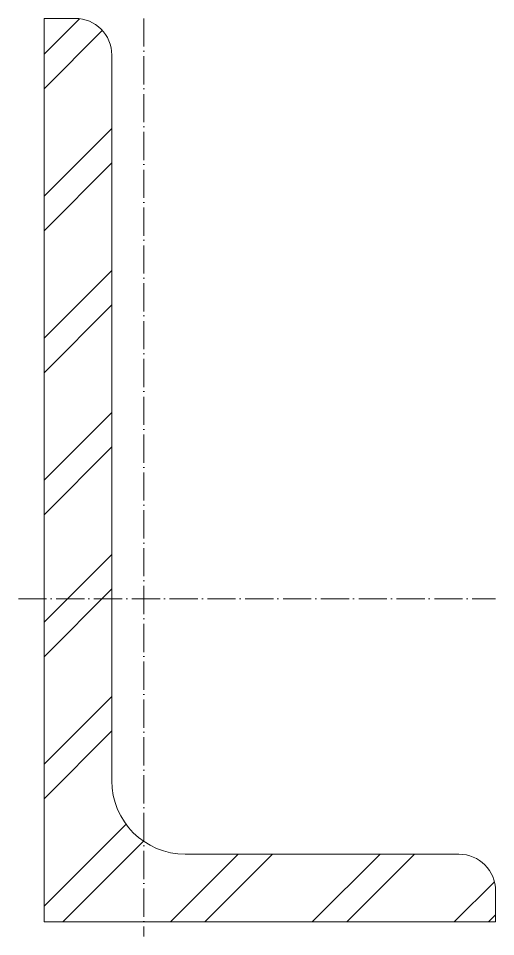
# Model space of a CAD drawing. Header units: metres. Extents: x -5 to 80, y -3 to 160.
import ezdxf

# ---------------------------------------------------------------- set-up
doc = ezdxf.new("R2010")
doc.units = ezdxf.units.M
doc.linetypes.add('MV_hartlijn_staal', pattern=[6.6, 5, -0.8, 0, -0.8])
doc.layers.add('A-DETL-GENF', color=92, linetype='Continuous', lineweight=18)

# ---------------------------------------------------------------- blocks, each defined once
blk = doc.blocks.new('28 Staalprofielen- L-2d - L160_80_12-3533043-00_0 Basismaterialen')
at = {"layer": 'A-DETL-GENF', "lineweight": 13}
h = blk.add_hatch(dxfattribs=at)
h.set_pattern_fill('FP_214', color=256, style=0, pattern_type=2)
h.set_pattern_definition([(45, (2278.247, -3728.567), (-12.57236, 12.57236), []), (45, (2278.247, -3709.517), (-12.57236, 12.57236), [])])
h.paths.add_polyline_path([(80, 0), (80, 5.5), (79.78, 7.18), (79.13, 8.75), (78.1, 10.1), (76.75, 11.13), (75.18, 11.78), (73.5, 12), (25, 12), (21.64, 12.44), (18.5, 13.74), (15.81, 15.81), (13.74, 18.5), (12.44, 21.64), (12, 25), (12, 153.5), (11.78, 155.18), (11.13, 156.75), (10.1, 158.1), (8.75, 159.13), (7.18, 159.78), (5.5, 160), (0, 160), (0, 0), (59.36, 0)])
at = {"layer": 'A-DETL-GENF'}
for p, q in [((5.5, 160), (0, 160)), ((0, 160), (0, 0)), ((12, 25), (12, 153.5)), ((73.5, 12), (25, 12)), ((80, 0), (80, 5.5)), ((0, 0), (80, 0))]:
    blk.add_line(p, q, dxfattribs=at)
at = {"layer": 'A-DETL-GENF', "linetype": 'MV_hartlijn_staal', "lineweight": 13}
for p, q in [((17.7, 160), (17.7, -2.6)), ((-4.56, 57.2), (80, 57.2))]:
    blk.add_line(p, q, dxfattribs=at)
at = {"layer": 'A-DETL-GENF'}
for centre, radius, start, end in [((5.5, 153.5), 6.5, 360, 90), ((25, 25), 13, 180, 270), ((73.5, 5.5), 6.5, 360, 90)]:
    blk.add_arc(centre, radius, start, end, dxfattribs=at)

msp = doc.modelspace()

# ---------------------------------------------------------------- block references
msp.add_blockref('28 Staalprofielen- L-2d - L160_80_12-3533043-00_0 Basismaterialen', (0, 0))

doc.saveas('drawing.dxf')
